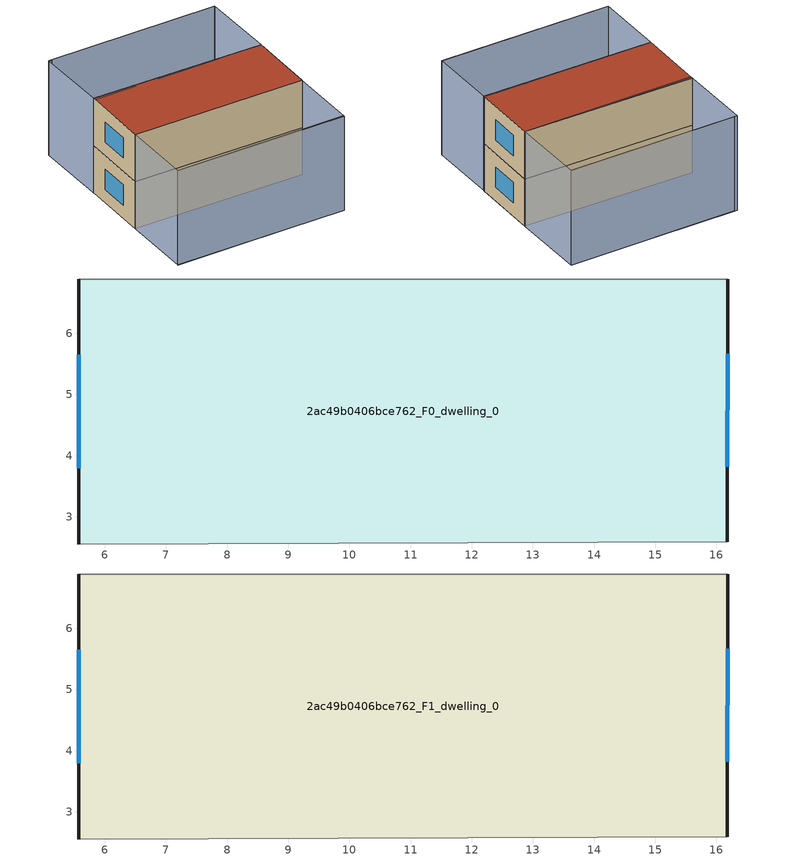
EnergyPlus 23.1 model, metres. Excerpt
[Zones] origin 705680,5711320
2ac49b0406bce762_F0_dwelling_0
 floor ground (EU_floor_Construction): 16.19,6.88 16.17,2.59 5.57,2.55 5.58,6.89 z0
 wall outside (EU_wall_Construction): 16.17,2.59 16.19,6.88 / 5.58,6.89 5.57,2.55 z0:3
 wall adiabatic (EU_wall_Construction): 5.57,2.55 16.17,2.59 / 16.19,6.88 5.58,6.89 z0:3
 window (EU_Window_Construction): 16.18,3.82 16.18,5.66 / 5.58,5.65 5.57,3.79 z0.85:2.15
2ac49b0406bce762_F1_dwelling_0
 floor to 2ac49b0406bce762_F0_dwelling_0 (EU_floor_Construction): 16.19,6.88 16.17,2.59 5.57,2.55 5.58,6.89 z3
 wall outside (EU_wall_Construction): 16.17,2.59 16.19,6.88 / 5.58,6.89 5.57,2.55 z3:6
 wall adiabatic (EU_wall_Construction): 5.57,2.55 16.17,2.59 / 16.19,6.88 5.58,6.89 z3:6
 window (EU_Window_Construction): 16.18,3.82 16.18,5.66 / 5.58,5.65 5.57,3.79 z3.85:5.15
 roof outside (EU_roof_Construction): 16.17,2.59 16.19,6.88 5.58,6.89 5.57,2.55 z6
shading: 5.6,-1.81 16.19,-1.68 / 16.09,11.56 5.53,11.43 / 5.61,-1.81 5.57,2.55 / 5.57,2.55 16.17,2.65 / 16.17,2.65 16.21,-1.72 / 16.21,-1.72 5.61,-1.81 / 5.51,11.43 16.12,11.58 / 16.12,11.58 16.19,6.88 / 16.19,6.88 5.58,6.73 / 5.58,6.73 5.51,11.43 z0:6
[Building]
EU S2 Campaign: North Axis=0; Terrain=City; Solar Distribution=FullExterior
[Site:Location]
London: Latitude=51.5; Longitude=-0.5; Time Zone=0; Elevation=25
[SizingPeriod:WeatherFileDays]
AnnualSizingPeriod: Begin Month=1; Begin Day of Month=1; End Month=12; End Day of Month=31; Day of Week for Start Day=Monday; Use Weather File Daylight Saving Period=No; Use Weather File Rain and Snow Indicators=No
[MATERIAL]
EU_InternalMass_Material: Roughness=MediumRough; Thickness=0.1; Conductivity=1; Density=1800; Specific Heat=900; Thermal Absorptance=0.9; Solar Absorptance=0.7; Visible Absorptance=0.7
[MATERIAL:NOMASS] Roughness=MediumRough; Thermal Absorptance=0.9; Solar Absorptance=0.7; Visible Absorptance=0.7
Name | Thermal Resistance
EU_wall_NoMass | 0.71061
EU_roof_NoMass | 2.41608
EU_floor_NoMass | 1.75078
[WINDOWMATERIAL:SIMPLEGLAZINGSYSTEM]
EU_Window_SimpleGlazing: UFactor=2.64892; Solar Heat Gain Coefficient=0.76; Visible Transmittance=0.76
[CONSTRUCTION]
EU_wall_Construction: EU_wall_NoMass
EU_roof_Construction: EU_roof_NoMass
EU_floor_Construction: EU_floor_NoMass
EU_Window_Construction: EU_Window_SimpleGlazing
EU_InternalMass_Construction: EU_InternalMass_Material
[ZONE] Type=1; Multiplier=1; Ceiling Height=autocalculate; Floor Area=autocalculate; Part of Total Floor Area=Yes
Name | Volume
2ac49b0406bce762_F0_dwelling_0 | 137.128
2ac49b0406bce762_F1_dwelling_0 | 137.129
[INTERNALMASS] Construction=EU_InternalMass_Construction; Surface Area=45.7095
Name | Zone or ZoneList
2ac49b0406bce762_F0_dwelling_0_EU_InternalMass | 2ac49b0406bce762_F0_dwelling_0
2ac49b0406bce762_F1_dwelling_0_EU_InternalMass | 2ac49b0406bce762_F1_dwelling_0
[OTHEREQUIPMENT] Fuel Type=Electricity; Design Level Calculation Method=Watts/Area; Power per Zone Floor Area=1; Fraction Latent=0; Fraction Radiant=0; Fraction Lost=0; Carbon Dioxide Generation Rate=0; EndUse Subcategory=EU_Step8_InternalGains
Name | Zone or ZoneList or Space or SpaceList | Schedule
EU_Step8_InternalGain_2ac49b0406bce762_F0_dwelling_0_f000 | 2ac49b0406bce762_F0_dwelling_0 | EU_Step8_GainSchedule_2ac49b0406bce762_F0_dwelling_0_f000
EU_Step8_InternalGain_2ac49b0406bce762_F1_dwelling_0_f000 | 2ac49b0406bce762_F1_dwelling_0 | EU_Step8_GainSchedule_2ac49b0406bce762_F1_dwelling_0_f000
[ZONEVENTILATION:DESIGNFLOWRATE] Schedule=EU_AlwaysOn; Design Flow Rate Calculation Method=AirChanges/Hour; Air Changes per Hour=0.496673; Ventilation Type=Natural; Fan Pressure Rise=0; Fan Total Efficiency=1; Constant Term Coefficient=1; Temperature Term Coefficient=0; Velocity Term Coefficient=0; Velocity Squared Term Coefficient=0; Minimum Indoor Temperature=-100; Maximum Indoor Temperature=100; Delta Temperature=-100; Minimum Outdoor Temperature=-100; Maximum Outdoor Temperature=100; Maximum Wind Speed=40
Name | Zone or ZoneList or Space or SpaceList
EU_ConstantAir_2ac49b0406bce762_F0_dwelling_0 | 2ac49b0406bce762_F0_dwelling_0
EU_ConstantAir_2ac49b0406bce762_F1_dwelling_0 | 2ac49b0406bce762_F1_dwelling_0
[HVACTEMPLATE:THERMOSTAT] Constant Heating Setpoint=20; Constant Cooling Setpoint=50
EU_HeatOnly_2ac49b0406bce762_F0_dwelling_0; EU_HeatOnly_2ac49b0406bce762_F1_dwelling_0
[HVACTEMPLATE:ZONE:IDEALLOADSAIRSYSTEM] System Availability Schedule=EU_AlwaysOn; Maximum Heating Supply Air Temperature=50; Minimum Cooling Supply Air Temperature=13; Maximum Heating Supply Air Humidity Ratio=0.0156; Minimum Cooling Supply Air Humidity Ratio=0.0077; Heating Limit=NoLimit; Cooling Limit=NoLimit; Heating Availability Schedule=EU_AlwaysOn; Cooling Availability Schedule=EU_CoolingOff; Dehumidification Control Type=ConstantSensibleHeatRatio; Cooling Sensible Heat Ratio=0.7; Dehumidification Setpoint=60; Humidification Control Type=None; Humidification Setpoint=30; Outdoor Air Method=None; Outdoor Air Flow Rate per Person=0.00944; Outdoor Air Flow Rate per Zone Floor Area=0; Outdoor Air Flow Rate per Zone=0; Demand Controlled Ventilation Type=None; Outdoor Air Economizer Type=NoEconomizer; Heat Recovery Type=None; Sensible Heat Recovery Effectiveness=0.7; Latent Heat Recovery Effectiveness=0.65
Name | Template Thermostat
2ac49b0406bce762_F0_dwelling_0 | EU_HeatOnly_2ac49b0406bce762_F0_dwelling_0
2ac49b0406bce762_F1_dwelling_0 | EU_HeatOnly_2ac49b0406bce762_F1_dwelling_0
[SIZING:ZONE] Zone Cooling Design Supply Air Temperature Input Method=SupplyAirTemperature; Zone Cooling Design Supply Air Temperature=13; Zone Heating Design Supply Air Temperature Input Method=SupplyAirTemperature; Zone Heating Design Supply Air Temperature=50; Zone Cooling Design Supply Air Humidity Ratio=0.008; Zone Heating Design Supply Air Humidity Ratio=0.008; Cooling Design Air Flow Method=DesignDay; Cooling Design Air Flow Rate=0; Cooling Minimum Air Flow per Zone Floor Area=0.000762; Cooling Minimum Air Flow=0; Cooling Minimum Air Flow Fraction=0.2; Heating Design Air Flow Method=DesignDay; Heating Design Air Flow Rate=0; Heating Maximum Air Flow per Zone Floor Area=0.002032; Heating Maximum Air Flow=0.141576; Heating Maximum Air Flow Fraction=0.3; Account for Dedicated Outdoor Air System=No; Dedicated Outdoor Air System Control Strategy=NeutralSupplyAir; Dedicated Outdoor Air Low Setpoint Temperature for Design=autosize; Dedicated Outdoor Air High Setpoint Temperature for Design=autosize; Zone Load Sizing Method=Sensible Load Only No Latent Load; Zone Latent Cooling Design Supply Air Humidity Ratio Input Method=HumidityRatioDifference; Zone Cooling Design Supply Air Humidity Ratio Difference=0.005; Zone Latent Heating Design Supply Air Humidity Ratio Input Method=HumidityRatioDifference; Zone Humidification Design Supply Air Humidity Ratio Difference=0.005
2ac49b0406bce762_F0_dwelling_0; 2ac49b0406bce762_F1_dwelling_0
[SCHEDULE:CONSTANT]
Name | Hourly Value
EU_AlwaysOn | 1
EU_CoolingOff | 0
[SCHEDULE:FILE] Column Number=1; Rows to Skip at Top=0; Number of Hours of Data=8760; Column Separator=Comma; Interpolate to Timestep=No; Minutes per Item=60; Adjust Schedule for Daylight Savings=Yes
Name | File
EU_Step8_GainSchedule_2ac49b0406bce762_F0_dwelling_0_f000 | ../../schedules/2ac49b0406bce762/2ac49b0406bce762_F0_dwelling_0_f000_gain.csv
EU_Step8_GainSchedule_2ac49b0406bce762_F1_dwelling_0_f000 | ../../schedules/2ac49b0406bce762/2ac49b0406bce762_F1_dwelling_0_f000_gain.csv
